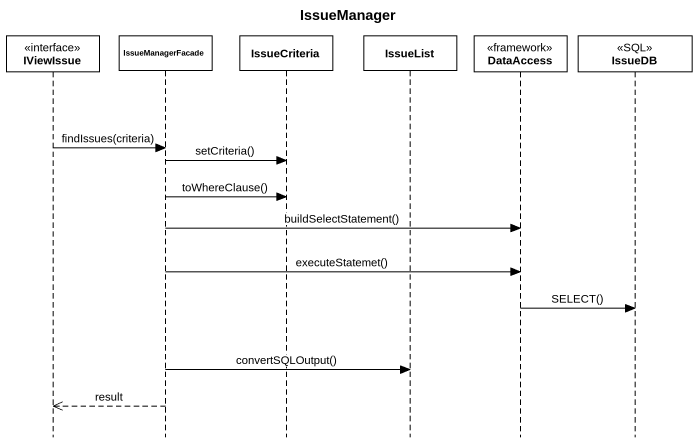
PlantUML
@startuml
title IssueManager
hide footbox
participant IViewIssue <<interface>>
participant IssueManagerFacade
participant IssueCriteria
participant IssueList
participant DataAccess <<framework>>
participant IssueDB <<SQL>>

IViewIssue -> IssueManagerFacade : findIssues(criteria)
IssueManagerFacade -> IssueCriteria : setCriteria()
IssueManagerFacade -> IssueCriteria : toWhereClause()
IssueManagerFacade -> DataAccess : buildSelectStatement()
IssueManagerFacade -> DataAccess : executeStatemet()
DataAccess -> IssueDB : SELECT()
IssueManagerFacade -> IssueList : convertSQLOutput()
IssueManagerFacade -->> IViewIssue : result
@enduml
